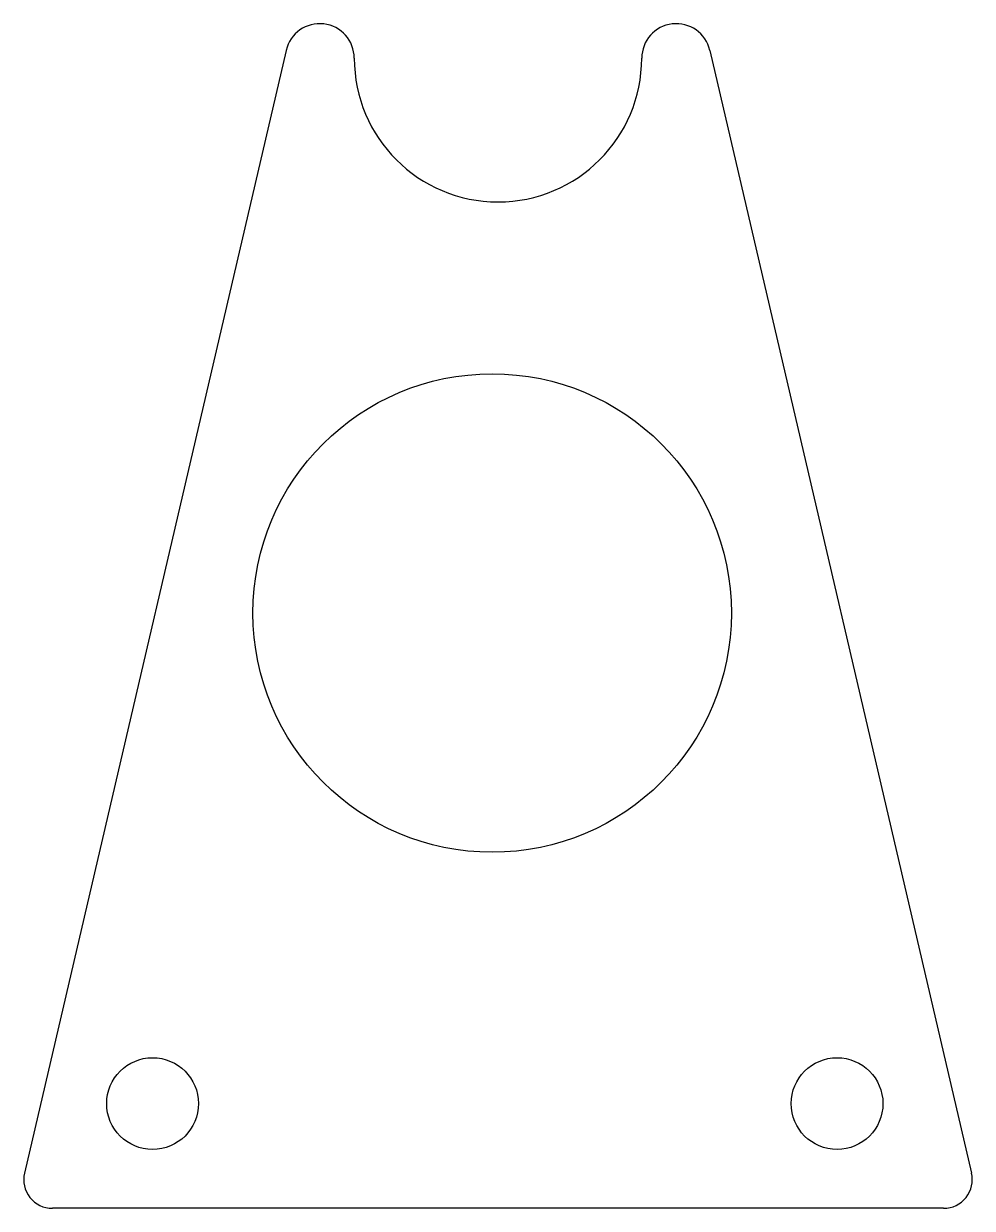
# Model space of a CAD drawing. Extents: x 0.51 to 7.75, y -9.55 to -0.51.
import ezdxf

# ---------------------------------------------------------------- set-up
doc = ezdxf.new("R2010")
doc.units = 0
doc.header["$MEASUREMENT"] = 0
doc.layers.add('CUT', color=7, linetype='CONTINUOUS')

msp = doc.modelspace()

# ---------------------------------------------------------------- linework, layer by layer
at = {"layer": 'CUT', "color": 1, "linetype": 'Continuous'}
msp.add_line((2.5128, -0.7134), (0.5157, -9.2774), dxfattribs=at)
at = {"layer": 'CUT', "color": 1}
for p, q in [((5.7452, -0.7134), (7.7423, -9.2774)), ((7.5287, -9.5465), (0.7293, -9.5465))]:
    msp.add_line(p, q, dxfattribs=at)
for centre, radius in [((4.0846, -5.0056), 1.825), ((1.4934, -8.7479), 0.35), ((6.7159, -8.7479), 0.35)]:
    msp.add_circle(centre, radius, dxfattribs=at)
for centre, radius, start, end in [((2.7691, -0.7732), 0.2632, 360, 166.87345), ((5.4889, -0.7732), 0.2632, 13.12655, 180), ((4.129, -0.7732), 1.0967, 180, 0), ((0.7293, -9.3272), 0.2193, 166.87345, 270), ((7.5287, -9.3272), 0.2193, 270, 13.12655)]:
    msp.add_arc(centre, radius, start, end, dxfattribs=at)

doc.saveas('drawing.dxf')
